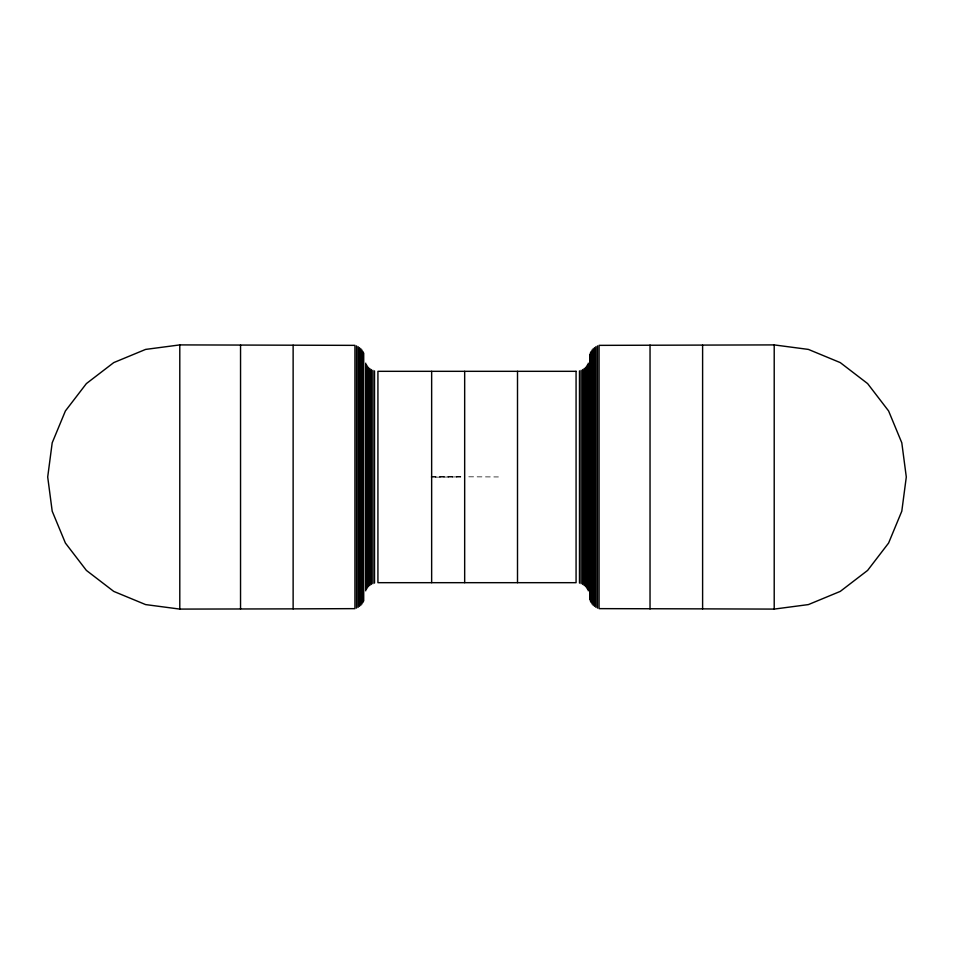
<?xml version="1.0" encoding="UTF-8"?>
<svg xmlns="http://www.w3.org/2000/svg" width="954" height="954" viewBox="0 0 954 954"><rect width="100%" height="100%" fill="white"/><g stroke="black" fill="none" stroke-linecap="round" stroke-linejoin="round"><path stroke-width="0.72" stroke-dasharray="4.77 3.58" d="M431.208 476.845L460.794 476.845L431.208 477.227M468.796 476.809L498.382 476.94M431.208 476.94L460.794 476.893"/><path stroke-width="1.43" d="M293.128 345.169L293.128 608.867L179.793 609.093L145.604 604.586L113.741 591.397L86.385 570.409L65.397 543.041L52.196 511.189L47.7 477L52.196 442.811L65.397 410.959L86.385 383.591L113.741 362.603L145.604 349.414L179.793 344.907L354.936 345.36L354.936 608.64L293.128 608.867M702.609 345.169L702.609 608.867L774.207 609.093L808.396 604.586L840.259 591.397L867.615 570.409L888.603 543.041L901.804 511.189L906.3 477L901.804 442.811L888.603 410.959L867.615 383.591L840.259 362.603L808.396 349.414L774.207 344.907L599.064 345.36L599.064 608.64L702.609 608.867M774.207 344.907L774.207 609.093M650.044 345.062L650.032 608.974M597.431 345.908L597.431 608.092M595.88 346.672L595.88 607.328M594.449 347.638L594.449 606.362M593.149 348.782L593.149 605.218M592.005 350.07L592.005 603.93M591.051 351.513L591.051 602.487M590.287 353.063L590.287 600.937M589.727 354.697L589.727 599.303M588.272 363.176L588.272 590.824M587.509 364.726L587.509 589.274M586.543 366.157L586.543 587.843M585.41 367.457L585.41 586.543M584.11 368.602L584.11 585.398M582.679 369.556L582.679 584.444M581.129 370.319L581.129 583.681M579.483 370.879L579.483 583.121M517.509 371.321L517.509 582.679M464.67 371.321L464.67 582.679M431.649 371.321L431.649 582.679M374.517 370.879L374.517 583.121M372.871 370.319L372.871 583.681M371.321 369.556L371.321 584.444M369.89 368.602L369.89 585.398M368.59 367.457L368.59 586.543M367.457 366.157L367.457 587.843M366.491 364.726L366.491 589.274M365.728 363.176L365.728 590.824M363.712 353.063L363.712 600.937M362.949 351.513L362.949 602.487M361.995 350.07L361.995 603.93M360.851 348.782L360.851 605.218M359.551 347.638L359.551 606.362M358.12 346.672L358.12 607.328M356.569 345.908L356.569 608.092M240.551 345.062L240.539 608.974M179.793 344.907L179.793 609.093M576.073 371.321L377.927 371.321L377.927 582.679L576.073 582.679L576.073 371.321"/></g></svg>
